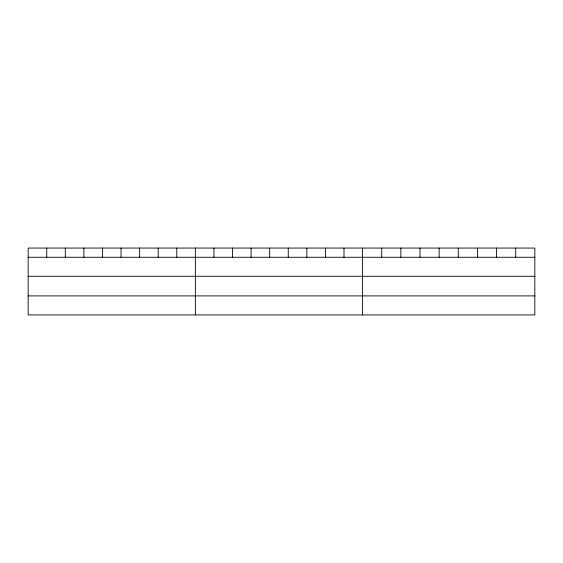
<?xml version="1.0" encoding="UTF-8"?>
<svg xmlns="http://www.w3.org/2000/svg" width="563" height="563" viewBox="0 0 563 563"><rect width="100%" height="100%" fill="white"/><g stroke="black" fill="none" stroke-linecap="round" stroke-linejoin="round"><path stroke-width="0.84" d="M534.85 276.292L534.85 248.065L28.15 248.065L28.15 314.935L534.85 314.935L534.85 276.292L28.15 276.292M28.15 257.263L534.85 257.263M28.15 295.899L534.85 295.899M515.708 248.065L515.708 257.263M496.566 248.065L496.566 257.263M477.424 248.065L477.424 257.263M458.282 248.065L458.282 257.263M439.14 248.065L439.14 257.263M419.998 248.065L419.998 257.263M400.856 248.065L400.856 257.263M381.714 248.065L381.714 257.263M362.572 248.065L362.572 314.935M343.993 248.065L343.993 257.263M325.414 248.065L325.414 257.263M306.835 248.065L306.835 257.263M288.256 248.065L288.256 257.263M269.677 248.065L269.677 257.263M251.098 248.065L251.098 257.263M232.519 248.065L232.519 257.263M213.94 248.065L213.94 257.263M195.361 248.065L195.361 314.935M176.782 248.065L176.782 257.263M158.203 248.065L158.203 257.263M139.624 248.065L139.624 257.263M121.045 248.065L121.045 257.263M102.466 248.065L102.466 257.263M83.887 248.065L83.887 257.263M65.308 248.065L65.308 257.263M46.729 248.065L46.729 257.263"/></g></svg>
